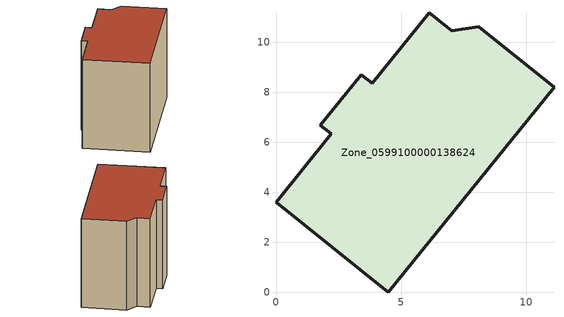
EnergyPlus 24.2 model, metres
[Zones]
Zone_0599100000138624
 floor ground (C_G): 7.04,10.46 8.11,10.61 11.12,8.2 4.49,0 0,3.6 2.2,6.33 1.77,6.67 3.41,8.7 3.84,8.36 6.13,11.17 z0
 wall outside (C_F): 3.84,8.36 3.41,8.7 1.77,6.67 2.2,6.33 0,3.6 4.49,0 11.12,8.2 8.11,10.61 7.04,10.46 6.13,11.17 3.84,8.36 z0:8.25
 roof outside (C_R): 7.04,10.46 6.13,11.17 3.84,8.36 3.41,8.7 1.77,6.67 2.2,6.33 0,3.6 4.49,0 11.12,8.2 8.11,10.61 z8.25
[BUILDING]
Pand.0599100000138624: North Axis=0; Terrain=City; Loads Convergence Tolerance Value=0.04; Temperature Convergence Tolerance Value=0.4; Solar Distribution=FullExterior; Maximum Number of Warmup Days=25; Minimum Number of Warmup Days=1
[Site:Location]
Rotterdam.The.Hague.AP_ZH_NLD Design_Conditions: Latitude=51.96; Longitude=4.45; Time Zone=1; Elevation=-4.5
[SITE:GROUNDTEMPERATURE:BUILDINGSURFACE]
18, 18, 18, 18, 18, 18, 18, 18, 18, 18, 18, 18
[MATERIAL] Thermal Absorptance=0.9; Solar Absorptance=0.7; Visible Absorptance=0.7
Name | Roughness | Thickness | Conductivity | Density | Specific Heat
G.TI.1946 | MediumSmooth | 0.15 | 1 | 540 | 1210
F.TI.1946 | Rough | 0.3 | 0.857143 | 1920 | 840
R.TI.1946 | MediumRough | 0.2 | 0.1 | 1500 | 1000
[CONSTRUCTION]
C_G: G.TI.1946
C_F: F.TI.1946
C_R: R.TI.1946
[ZONE]
Zone_0599100000138624: Type=1; Multiplier=1; Ceiling Height=Autocalculate; Volume=Autocalculate; Floor Area=autocalculate; Part of Total Floor Area=Yes
[ZONEINFILTRATION:DESIGNFLOWRATE]
Infil_Zone_0599100000138624: Zone or ZoneList or Space or SpaceList=Zone_0599100000138624; Schedule=AlwaysOn; Design Flow Rate Calculation Method=Flow/Area; Flow Rate per Floor Area=0.003; Constant Term Coefficient=1; Temperature Term Coefficient=0; Velocity Term Coefficient=0; Velocity Squared Term Coefficient=0
[HVACTEMPLATE:ZONE:IDEALLOADSAIRSYSTEM]
Zone_0599100000138624: Maximum Heating Supply Air Temperature=50; Minimum Cooling Supply Air Temperature=13; Maximum Heating Supply Air Humidity Ratio=0.0156; Minimum Cooling Supply Air Humidity Ratio=0.0077; Heating Limit=NoLimit; Cooling Limit=NoLimit; Dehumidification Control Type=ConstantSensibleHeatRatio; Cooling Sensible Heat Ratio=0.7; Dehumidification Setpoint=60; Humidification Control Type=None; Humidification Setpoint=30; Outdoor Air Method=None; Outdoor Air Flow Rate per Person=0.00944; Outdoor Air Flow Rate per Zone Floor Area=0; Outdoor Air Flow Rate per Zone=0; Demand Controlled Ventilation Type=None; Outdoor Air Economizer Type=NoEconomizer; Heat Recovery Type=None; Sensible Heat Recovery Effectiveness=0.7; Latent Heat Recovery Effectiveness=0.65
[ZONECONTROL:THERMOSTAT]
ThermostatControl_Zone_0599100000138624: Zone or ZoneList=Zone_0599100000138624; Control Type Schedule=DualSetpointControlType; Control 1=Thermostat_Zone_0599100000138624; Temperature Difference Between Cutout And Setpoint=0
[THERMOSTATSETPOINT:DUALSETPOINT]
Thermostat_Zone_0599100000138624: Heating Setpoint Temperature Schedule=HeatingSetpoint_Zone_0599100000138624; Cooling Setpoint Temperature Schedule=CoolingSetpoint_Zone_0599100000138624
[SCHEDULE:COMPACT]
HeatingSetpoint_Zone_0599100000138624: Through: 12/31, For: AllDays, Until: 24:00, 21
CoolingSetpoint_Zone_0599100000138624: Through: 12/31, For: AllDays, Until: 24:00, 24
DualSetpointControlType: Through: 12/31, For: AllDays, Until: 24:00, 4
AlwaysOn: Through: 12/31, For: AllDays, Until: 24:00, 1
